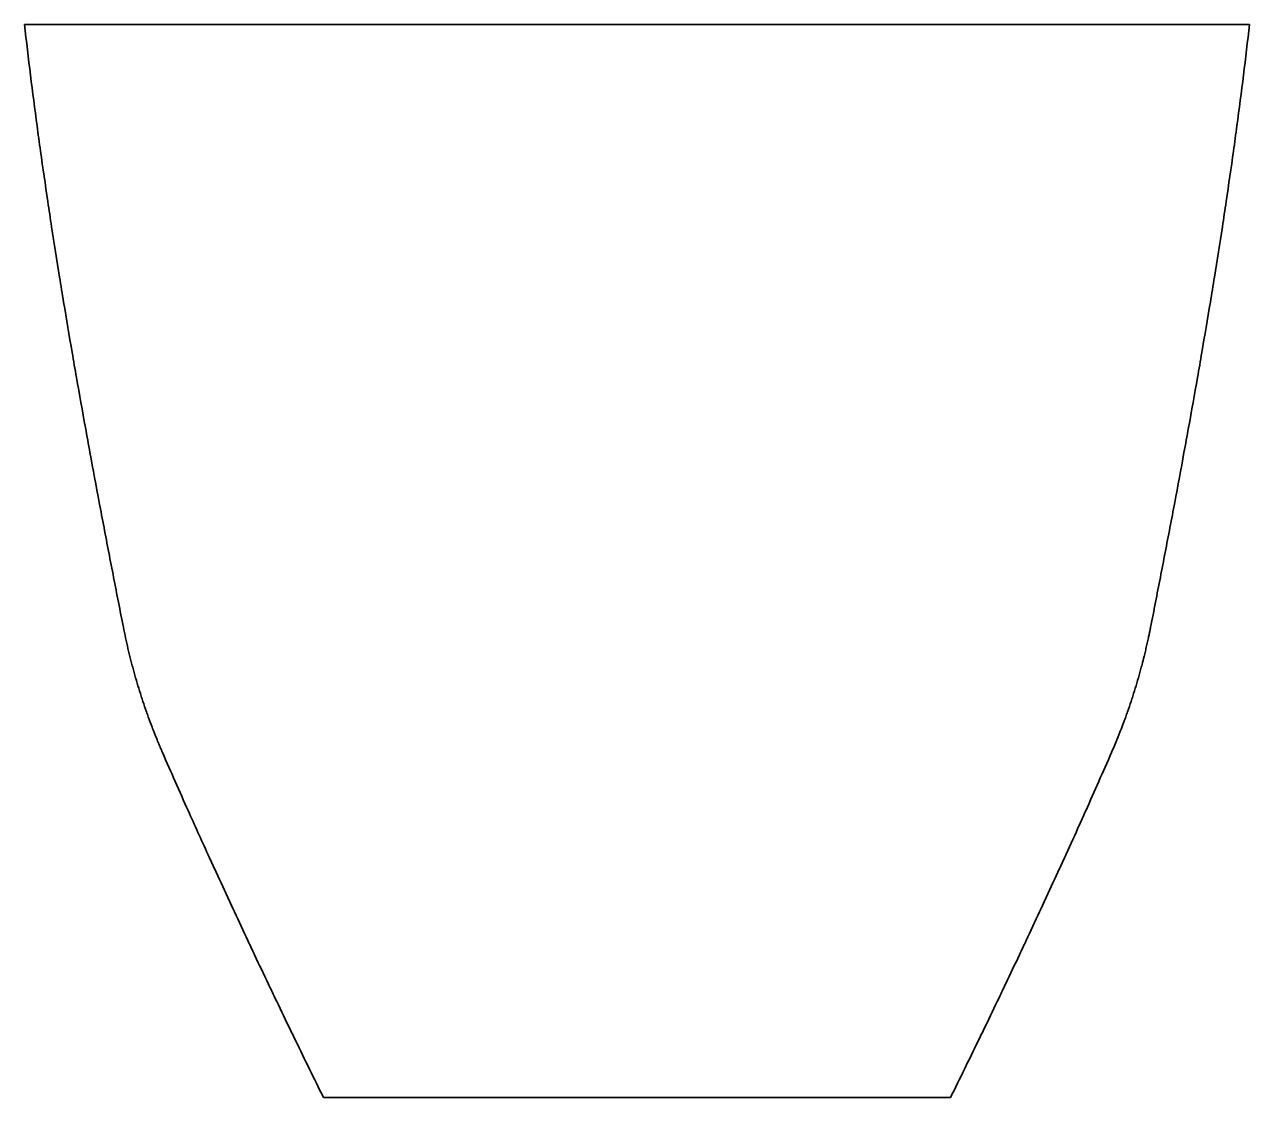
# Model space of a CAD drawing. Header units: inches. Extents: x 0 to 245, y 0 to 215.
import ezdxf

# ---------------------------------------------------------------- set-up
doc = ezdxf.new("R2010")
doc.units = ezdxf.units.IN
doc.header["$MEASUREMENT"] = 0
doc.linetypes.add('Continuo', pattern=[0])
doc.layers.add('SIMUMAK Visible (ISO)', color=7, linetype='Continuo', lineweight=35)

# ---------------------------------------------------------------- blocks, each defined once
blk = doc.blocks.new('SMB-01-METGA-01_Sheet_SMB-01-METGA-01')
at = {"layer": 'SIMUMAK Visible (ISO)', "ltscale": 0.921053}
for p, q in [((-122.67, 107.5), (122.67, 107.5)), ((62.8, -107.5), (-62.8, -107.5))]:
    blk.add_line(p, q, dxfattribs=at)
for points, knots in [([(-102.87, -13.25), (-103.52, -9.93), (-104.83, -3.28), (-106.43, 5.04), (-108.01, 13.37), (-109.25, 20.04), (-110.77, 28.39), (-111.97, 35.08), (-113.42, 43.46), (-114.56, 50.17), (-115.93, 58.56), (-116.99, 65.29), (-118.26, 73.71), (-119.24, 80.45), (-120.39, 88.89), (-121.49, 97.34), (-122.29, 104.11), (-122.67, 107.5)], [0.072999, 0.072999, 0.072999, 0.072999, 1.098825, 2.124651, 2.637564, 3.66339, 4.176303, 5.202129, 5.715042, 6.740868, 7.253781, 8.279607, 8.792521, 9.818347, 10.33126, 11.357086, 12.382912, 12.382912, 12.382912, 12.382912]), ([(122.67, 107.5), (122.29, 104.11), (121.49, 97.34), (120.39, 88.89), (119.24, 80.45), (118.26, 73.71), (116.99, 65.29), (115.93, 58.56), (114.56, 50.17), (113.42, 43.46), (111.97, 35.08), (110.77, 28.39), (109.25, 20.04), (108.01, 13.37), (106.43, 5.04), (104.83, -3.28), (103.52, -9.93), (102.87, -13.25)], [42.374419, 42.374419, 42.374419, 42.374419, 43.400245, 44.426071, 44.938985, 45.964811, 46.477724, 47.50355, 48.016463, 49.042289, 49.555202, 50.581028, 51.093941, 52.119767, 52.63268, 53.658506, 54.684332, 54.684332, 54.684332, 54.684332]), ([(-95.04, -38.37), (-95.18, -38.03), (-95.47, -37.36), (-95.83, -36.52), (-96.25, -35.5), (-96.65, -34.49), (-97.25, -32.95), (-97.76, -31.58), (-98.37, -29.86), (-98.85, -28.47), (-99.42, -26.73), (-99.85, -25.33), (-100.37, -23.58), (-100.77, -22.17), (-101.24, -20.4), (-101.6, -18.98), (-102.03, -17.19), (-102.43, -15.41), (-102.73, -13.97), (-102.87, -13.25)], [12.382912, 12.382912, 12.382912, 12.382912, 12.496731, 12.61055, 12.667459, 12.838188, 12.952007, 13.179645, 13.293464, 13.521102, 13.634921, 13.862559, 13.976378, 14.204016, 14.317835, 14.545473, 14.659292, 14.886931, 15.114569, 15.114569, 15.114569, 15.114569]), ([(102.87, -13.25), (102.86, -13.29), (102.84, -13.38), (102.82, -13.5), (102.79, -13.63), (102.77, -13.77), (102.72, -14.01), (102.66, -14.28), (102.56, -14.78), (102.45, -15.31), (102.27, -16.12), (102.11, -16.84), (101.9, -17.73), (101.73, -18.44), (101.47, -19.51), (101.2, -20.58), (100.77, -22.17), (100.37, -23.58), (99.85, -25.33), (99.42, -26.73), (98.85, -28.47), (98.37, -29.86), (97.64, -31.93), (96.6, -34.66), (95.62, -37.03), (95.04, -38.37)], [39.642762, 39.642762, 39.642762, 39.642762, 39.65699, 39.671217, 39.678331, 39.699672, 39.713899, 39.756581, 39.785036, 39.8704, 39.92731, 40.041129, 40.098038, 40.211858, 40.268767, 40.439496, 40.553315, 40.780953, 40.894772, 41.12241, 41.236229, 41.463867, 41.577686, 41.919143, 42.374419, 42.374419, 42.374419, 42.374419]), ([(-62.8, -107.5), (-63.74, -105.6), (-65.6, -101.81), (-67.91, -97.05), (-70.22, -92.29), (-72.05, -88.48), (-74.33, -83.7), (-76.14, -79.88), (-78.4, -75.09), (-80.19, -71.25), (-82.42, -66.44), (-84.2, -62.59), (-86.84, -56.8), (-90.33, -49.06), (-93.34, -42.26), (-95.04, -38.37)], [15.114569, 15.114569, 15.114569, 15.114569, 15.76175, 16.408931, 16.732522, 17.379703, 17.703293, 18.350474, 18.674065, 19.321246, 19.644837, 20.292018, 20.615609, 21.58638, 22.880743, 22.880743, 22.880743, 22.880743]), ([(95.04, -38.37), (94.19, -40.31), (92.48, -44.21), (90.32, -49.06), (88.15, -53.9), (86.4, -57.76), (84.2, -62.59), (82.42, -66.44), (80.19, -71.25), (78.4, -75.09), (76.14, -79.88), (74.33, -83.7), (72.05, -88.48), (70.22, -92.29), (67.91, -97.05), (65.6, -101.81), (63.74, -105.6), (62.8, -107.5)], [31.876598, 31.876598, 31.876598, 31.876598, 32.523778, 33.170959, 33.494549, 34.141729, 34.465319, 35.1125, 35.43609, 36.08327, 36.40686, 37.054041, 37.377631, 38.024811, 38.348402, 38.995582, 39.642762, 39.642762, 39.642762, 39.642762])]:
    blk.add_open_spline(points, degree=3, knots=knots, dxfattribs=at)

msp = doc.modelspace()

# ---------------------------------------------------------------- block references
msp.add_blockref('SMB-01-METGA-01_Sheet_SMB-01-METGA-01', (122.67, 107.5))

doc.saveas('drawing.dxf')
